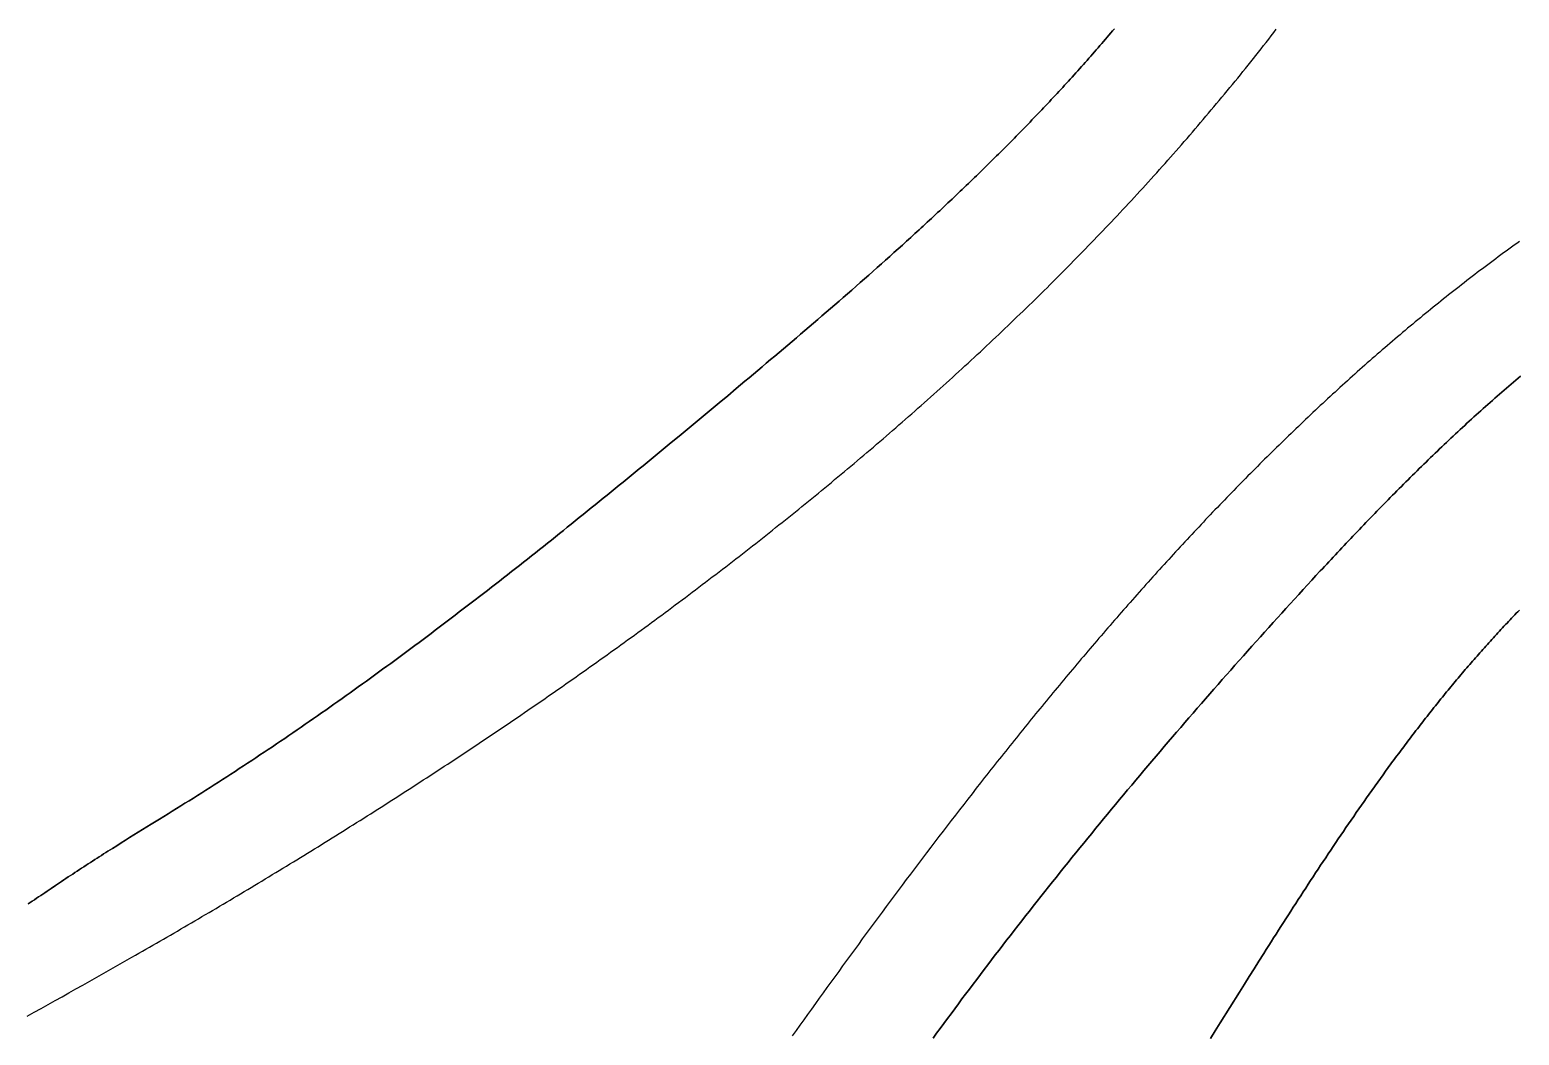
# Model space of a CAD drawing. Header units: millimetres. Extents: x -97041 to 275168, y -12500 to 263793.
# Drawn here: x 139593 to 187615, y 97312 to 129724 of the extents above; entities that cross this region are included whole.
import ezdxf

# ---------------------------------------------------------------- set-up
doc = ezdxf.new("R2010")
doc.units = ezdxf.units.MM
doc.layers.add('CLOSED_AREAS', color=7, linetype='Continuous')
doc.layers.add('REGION_HOLES', color=7, linetype='Continuous')

msp = doc.modelspace()

# ---------------------------------------------------------------- linework, layer by layer
at = {"layer": 'CLOSED_AREAS'}
for points in [[(139512.631, 97931.549), (139736.197, 98054.849), (139959.944, 98178.546), (140183.868, 98302.642), (140407.963, 98427.136), (140632.224, 98552.03), (140856.645, 98677.325), (141081.222, 98803.02), (141305.949, 98929.117), (141530.82, 99055.616), (141755.832, 99182.518), (141980.978, 99309.824), (142206.253, 99437.533), (142431.652, 99565.647), (142657.17, 99694.167), (142882.801, 99823.092), (142995.658, 99887.707), (143108.541, 99952.424), (143221.45, 100017.242), (143334.384, 100082.163), (143447.343, 100147.185), (143560.325, 100212.31), (143673.331, 100277.537), (143786.359, 100342.866), (143899.409, 100408.297), (144012.48, 100473.83), (144125.572, 100539.466), (144238.684, 100605.205), (144351.815, 100671.046), (144464.964, 100736.99), (144578.132, 100803.036), (144691.316, 100869.185), (144804.518, 100935.438), (144917.735, 101001.793), (145030.968, 101068.251), (145144.216, 101134.813), (145257.477, 101201.477), (145370.752, 101268.246), (145484.04, 101335.117), (145597.34, 101402.092), (145710.651, 101469.17), (145823.973, 101536.352), (145937.305, 101603.638), (146050.646, 101671.028), (146163.997, 101738.521), (146277.355, 101806.119), (146390.721, 101873.82), (146504.094, 101941.626), (146617.473, 102009.535), (146730.858, 102077.549), (146844.248, 102145.668), (146957.641, 102213.89), (147071.039, 102282.218), (147184.439, 102350.649), (147297.842, 102419.186), (147411.246, 102487.827), (147524.652, 102556.573), (147638.057, 102625.424), (147751.462, 102694.38), (147864.867, 102763.441), (147978.27, 102832.607), (148091.67, 102901.879), (148205.068, 102971.255), (148318.461, 103040.737), (148431.851, 103110.325), (148545.236, 103180.018), (148658.615, 103249.816), (148771.988, 103319.72), (148885.355, 103389.731), (148998.713, 103459.846), (149112.064, 103530.068), (149225.406, 103600.396), (149338.738, 103670.83), (149452.06, 103741.37), (149565.372, 103812.016), (149678.672, 103882.769), (149791.96, 103953.628), (149905.235, 104024.594), (150018.497, 104095.666), (150131.745, 104166.845), (150244.979, 104238.13), (150358.196, 104309.522), (150471.398, 104381.022), (150584.584, 104452.628), (150697.752, 104524.341), (150810.902, 104596.161), (150924.033, 104668.089), (151037.146, 104740.123), (151150.238, 104812.265), (151263.31, 104884.515), (151376.36, 104956.872), (151489.389, 105029.337), (151602.395, 105101.909), (151715.378, 105174.589), (151828.338, 105247.377), (151941.273, 105320.273), (152054.182, 105393.276), (152167.066, 105466.388), (152279.924, 105539.608), (152392.754, 105612.937), (152505.557, 105686.373), (152618.331, 105759.918), (152731.077, 105833.571), (152843.792, 105907.333), (152956.477, 105981.204), (153069.132, 106055.183), (153181.754, 106129.271), (153294.345, 106203.468), (153406.902, 106277.774), (153519.426, 106352.189), (153631.916, 106426.713), (153744.37, 106501.346), (153856.789, 106576.088), (153969.172, 106650.94), (154081.518, 106725.901), (154193.827, 106800.972), (154306.097, 106876.152), (154418.329, 106951.442), (154530.521, 107026.841), (154642.673, 107102.351), (154754.784, 107177.97), (154866.854, 107253.699), (154978.881, 107329.539), (155090.866, 107405.488), (155202.808, 107481.548), (155314.705, 107557.718), (155426.558, 107633.998), (155538.365, 107710.389), (155650.127, 107786.89), (155761.842, 107863.502), (155873.509, 107940.224), (155985.129, 108017.058), (156096.7, 108094.002), (156208.221, 108171.057), (156319.693, 108248.223), (156431.114, 108325.5), (156542.484, 108402.889), (156653.802, 108480.388), (156765.068, 108557.999), (156876.28, 108635.721), (156987.439, 108713.555), (157098.543, 108791.5), (157209.592, 108869.557), (157320.585, 108947.726), (157431.522, 109026.006), (157542.401, 109104.399), (157653.223, 109182.903), (157763.987, 109261.519), (157874.691, 109340.248), (157985.336, 109419.088), (158095.92, 109498.041), (158206.444, 109577.106), (158316.905, 109656.284), (158427.305, 109735.574), (158537.641, 109814.977), (158647.914, 109894.492), (158758.122, 109974.121), (158868.266, 110053.862), (158978.344, 110133.715), (159088.356, 110213.682), (159198.301, 110293.762), (159308.178, 110373.955), (159417.987, 110454.262), (159527.728, 110534.681), (159637.399, 110615.214), (159746.999, 110695.86), (159856.529, 110776.62), (159965.988, 110857.494), (160075.374, 110938.481), (160184.688, 111019.582), (160293.928, 111100.797), (160403.094, 111182.126), (160512.186, 111263.569), (160621.202, 111345.126), (160730.142, 111426.797), (160839.005, 111508.582), (160947.791, 111590.482), (161056.499, 111672.496), (161165.129, 111754.624), (161273.679, 111836.868), (161382.149, 111919.225), (161490.539, 112001.698), (161598.847, 112084.285), (161707.074, 112166.987), (161815.218, 112249.805), (161923.278, 112332.737), (162031.255, 112415.784), (162139.148, 112498.947), (162246.955, 112582.224), (162354.677, 112665.618), (162462.312, 112749.126), (162569.859, 112832.75), (162677.32, 112916.49), (162784.691, 113000.345), (162891.974, 113084.317), (162999.167, 113168.403), (163106.269, 113252.606), (163213.281, 113336.925), (163320.201, 113421.36), (163427.028, 113505.911), (163533.763, 113590.579), (163640.404, 113675.362), (163746.95, 113760.262), (163853.402, 113845.279), (163959.758, 113930.412), (164066.018, 114015.662), (164172.181, 114101.028), (164278.246, 114186.511), (164384.213, 114272.111), (164490.082, 114357.828), (164595.85, 114443.662), (164701.519, 114529.613), (164807.087, 114615.682), (164912.553, 114701.867), (165017.917, 114788.17), (165123.179, 114874.59), (165228.337, 114961.128), (165333.391, 115047.784), (165438.34, 115134.557), (165543.184, 115221.447), (165647.921, 115308.456), (165752.553, 115395.583), (165857.076, 115482.827), (165961.492, 115570.19), (166065.799, 115657.67), (166169.997, 115745.269), (166274.085, 115832.986), (166378.062, 115920.822), (166481.928, 116008.776), (166585.682, 116096.848), (166689.324, 116185.039), (166792.852, 116273.349), (166896.266, 116361.778), (166999.566, 116450.325), (167102.751, 116538.992), (167205.82, 116627.777), (167308.772, 116716.681), (167411.607, 116805.705), (167514.325, 116894.848), (167616.924, 116984.11), (167719.404, 117073.492), (167821.764, 117162.993), (167924.004, 117252.613), (168026.123, 117342.353), (168128.12, 117432.213), (168229.995, 117522.193), (168331.746, 117612.293), (168433.374, 117702.512), (168534.878, 117792.852), (168636.257, 117883.312), (168737.51, 117973.892), (168838.637, 118064.592), (168939.637, 118155.412), (169040.51, 118246.353), (169141.254, 118337.415), (169241.869, 118428.597), (169342.355, 118519.9), (169442.711, 118611.323), (169542.935, 118702.868), (169643.029, 118794.533), (169742.99, 118886.319), (169842.818, 118978.226), (169942.513, 119070.255), (170042.074, 119162.404), (170141.5, 119254.675), (170240.79, 119347.068), (170339.945, 119439.582), (170438.963, 119532.217), (170537.843, 119624.974), (170636.586, 119717.853), (170735.19, 119810.853), (170833.654, 119903.975), (170931.979, 119997.22), (171030.163, 120090.586), (171128.205, 120184.074), (171226.106, 120277.685), (171323.864, 120371.418), (171421.479, 120465.273), (171518.95, 120559.25), (171616.277, 120653.35), (171713.458, 120747.573), (171810.493, 120841.918), (171907.382, 120936.386), (172004.124, 121030.977), (172100.718, 121125.69), (172197.164, 121220.527), (172293.46, 121315.487), (172389.607, 121410.57), (172485.603, 121505.776), (172581.448, 121601.105), (172677.141, 121696.558), (172772.682, 121792.134), (172868.071, 121887.833), (172963.305, 121983.656), (173058.385, 122079.603), (173153.31, 122175.674), (173248.079, 122271.869), (173342.693, 122368.187), (173437.149, 122464.629), (173531.447, 122561.196), (173625.588, 122657.887), (173719.569, 122754.701), (173813.391, 122851.641), (173907.053, 122948.704), (174000.554, 123045.892), (174093.893, 123143.205), (174187.07, 123240.642), (174280.085, 123338.204), (174372.935, 123435.891), (174465.622, 123533.703), (174558.144, 123631.639), (174650.501, 123729.701), (174742.691, 123827.887), (174834.715, 123926.199), (174926.572, 124024.637), (175018.26, 124123.199), (175109.78, 124221.887), (175201.13, 124320.7), (175292.31, 124419.639), (175383.32, 124518.704), (175474.158, 124617.895), (175564.825, 124717.211), (175655.319, 124816.653), (175745.639, 124916.221), (175835.786, 125015.915), (175925.758, 125115.735), (176015.555, 125215.682), (176105.176, 125315.755), (176194.621, 125415.954), (176283.888, 125516.28), (176372.978, 125616.732), (176461.889, 125717.311), (176550.621, 125818.016), (176639.173, 125918.848), (176727.545, 126019.808), (176815.735, 126120.894), (176903.744, 126222.107), (176991.571, 126323.447), (177079.214, 126424.914), (177166.674, 126526.509), (177253.949, 126628.231), (177341.04, 126730.08), (177427.944, 126832.057), (177514.663, 126934.161), (177601.194, 127036.393), (177687.538, 127138.753), (177773.694, 127241.24), (177859.661, 127343.856), (177945.438, 127446.599), (178031.025, 127549.47), (178116.421, 127652.47), (178201.625, 127755.597), (178286.638, 127858.853), (178371.457, 127962.238), (178456.083, 128065.751), (178540.515, 128169.392), (178624.752, 128273.162), (178708.794, 128377.06), (178792.639, 128481.088), (178876.288, 128585.244), (178959.739, 128689.529), (179042.993, 128793.943), (179126.047, 128898.486), (179208.903, 129003.158), (179291.558, 129107.96), (179374.012, 129212.89), (179456.266, 129317.951), (179538.317, 129423.14), (179620.166, 129528.459), (179701.811, 129633.908), (179783.253, 129739.487)], [(174562.253, 129759.344), (174504.36, 129690.66), (174446.342, 129622.065), (174388.198, 129553.558), (174329.93, 129485.138), (174271.538, 129416.805), (174213.024, 129348.559), (174154.387, 129280.4), (174095.628, 129212.327), (174036.748, 129144.34), (173977.749, 129076.438), (173918.63, 129008.621), (173859.392, 128940.89), (173800.035, 128873.243), (173740.562, 128805.68), (173680.972, 128738.201), (173621.266, 128670.806), (173561.444, 128603.494), (173501.508, 128536.265), (173441.458, 128469.119), (173381.295, 128402.055), (173321.02, 128335.073), (173260.632, 128268.173), (173200.134, 128201.354), (173139.525, 128134.617), (173078.807, 128067.959), (173017.98, 128001.383), (172957.044, 127934.886), (172896.001, 127868.469), (172834.851, 127802.132), (172773.595, 127735.874), (172712.233, 127669.694), (172650.767, 127603.593), (172589.196, 127537.57), (172527.523, 127471.625), (172465.746, 127405.757), (172403.868, 127339.967), (172341.888, 127274.253), (172279.808, 127208.616), (172217.629, 127143.055), (172155.35, 127077.57), (172092.972, 127012.161), (172030.497, 126946.827), (171967.925, 126881.567), (171905.256, 126816.383), (171842.492, 126751.272), (171779.633, 126686.236), (171716.68, 126621.273), (171653.633, 126556.383), (171590.494, 126491.567), (171527.262, 126426.823), (171463.939, 126362.151), (171400.525, 126297.552), (171337.022, 126233.024), (171273.429, 126168.567), (171209.747, 126104.182), (171145.977, 126039.867), (171082.121, 125975.623), (171018.178, 125911.449), (170954.149, 125847.344), (170890.035, 125783.309), (170825.836, 125719.343), (170761.554, 125655.446), (170697.189, 125591.617), (170632.742, 125527.857), (170568.213, 125464.164), (170503.603, 125400.539), (170438.913, 125336.981), (170374.144, 125273.49), (170309.296, 125210.065), (170244.37, 125146.706), (170179.366, 125083.414), (170114.286, 125020.187), (170049.13, 124957.025), (169983.898, 124893.928), (169918.592, 124830.896), (169853.213, 124767.928), (169787.76, 124705.024), (169722.234, 124642.183), (169656.637, 124579.406), (169590.969, 124516.692), (169525.231, 124454.041), (169459.423, 124391.452), (169393.546, 124328.925), (169327.6, 124266.459), (169261.588, 124204.055), (169195.508, 124141.712), (169129.362, 124079.43), (169063.151, 124017.208), (168996.876, 123955.046), (168930.536, 123892.944), (168864.133, 123830.902), (168797.667, 123768.918), (168731.139, 123706.993), (168664.55, 123645.127), (168597.901, 123583.319), (168531.192, 123521.569), (168464.424, 123459.876), (168397.597, 123398.241), (168330.713, 123336.662), (168263.772, 123275.14), (168196.774, 123213.674), (168129.721, 123152.264), (168062.613, 123090.909), (167995.451, 123029.61), (167928.235, 122968.366), (167860.967, 122907.176), (167726.274, 122784.959), (167591.379, 122662.957), (167456.287, 122541.166), (167321.004, 122419.585), (167185.534, 122298.211), (167049.885, 122177.041), (166914.061, 122056.072), (166778.068, 121935.303), (166641.911, 121814.73), (166505.597, 121694.351), (166369.131, 121574.163), (166232.518, 121454.164), (166095.765, 121334.352), (165958.876, 121214.722), (165821.858, 121095.274), (165684.715, 120976.004), (165547.455, 120856.91), (165410.081, 120737.989), (165272.601, 120619.239), (165135.018, 120500.657), (164997.34, 120382.241), (164859.572, 120263.987), (164721.719, 120145.894), (164583.787, 120027.959), (164445.781, 119910.179), (164307.708, 119792.551), (164169.573, 119675.074), (164031.38, 119557.744), (163893.137, 119440.558), (163754.849, 119323.516), (163616.521, 119206.612), (163478.159, 119089.846), (163339.768, 118973.215), (163201.354, 118856.715), (163062.924, 118740.345), (162924.481, 118624.102), (162786.033, 118507.983), (162647.584, 118391.986), (162509.14, 118276.108), (162370.708, 118160.346), (162093.897, 117929.162), (161817.197, 117698.412), (161559.037, 117483.392), (161301.002, 117268.744), (161043.083, 117054.478), (160785.27, 116840.605), (160527.553, 116627.135), (160269.922, 116414.08), (160012.368, 116201.449), (159883.617, 116095.296), (159754.881, 115989.253), (159626.159, 115883.322), (159497.45, 115777.503), (159368.752, 115671.799), (159240.065, 115566.21), (159111.387, 115460.738), (158982.718, 115355.384), (158854.054, 115250.149), (158725.397, 115145.035), (158596.743, 115040.043), (158468.093, 114935.175), (158339.445, 114830.431), (158210.797, 114725.813), (158082.148, 114621.322), (157953.497, 114516.961), (157824.843, 114412.729), (157696.185, 114308.628), (157567.521, 114204.661), (157438.851, 114100.827), (157310.172, 113997.128), (157181.484, 113893.566), (157052.785, 113790.142), (156924.074, 113686.857), (156795.35, 113583.713), (156666.612, 113480.711), (156537.859, 113377.852), (156409.089, 113275.137), (156280.3, 113172.569), (156151.493, 113070.147), (156022.665, 112967.875), (155893.815, 112865.752), (155764.943, 112763.78), (155636.046, 112661.96), (155507.123, 112560.295), (155378.174, 112458.785), (155249.198, 112357.431), (155120.192, 112256.235), (154991.155, 112155.198), (154862.087, 112054.321), (154732.986, 111953.606), (154603.852, 111853.055), (154474.681, 111752.667), (154345.475, 111652.446), (154216.23, 111552.392), (154086.946, 111452.506), (153957.623, 111352.789), (153828.257, 111253.244), (153698.849, 111153.871), (153569.397, 111054.672), (153439.9, 110955.647), (153310.356, 110856.8), (153180.765, 110758.129), (153051.124, 110659.638), (152921.434, 110561.327), (152791.692, 110463.198), (152661.897, 110365.251), (152532.049, 110267.489), (152402.145, 110169.913), (152272.185, 110072.523), (152142.168, 109975.322), (152012.092, 109878.31), (151881.956, 109781.489), (151751.758, 109684.86), (151621.498, 109588.425), (151491.174, 109492.185), (151360.785, 109396.141), (151230.33, 109300.294), (151099.807, 109204.647), (150969.216, 109109.199), (150838.555, 109013.953), (150707.823, 108918.91), (150577.018, 108824.071), (150446.139, 108729.437), (150315.186, 108635.01), (150184.156, 108540.791), (150053.05, 108446.782), (149921.864, 108352.983), (149790.599, 108259.397), (149659.252, 108166.024), (149527.824, 108072.865), (149396.312, 107979.923), (149264.715, 107887.198), (149133.031, 107794.692), (149001.261, 107702.405), (148869.402, 107610.34), (148737.454, 107518.498), (148605.414, 107426.88), (148473.283, 107335.487), (148341.058, 107244.32), (148208.738, 107153.382), (148076.322, 107062.673), (147943.809, 106972.194), (147811.198, 106881.948), (147678.487, 106791.935), (147545.675, 106702.156), (147412.762, 106612.613), (147279.745, 106523.308), (147146.623, 106434.241), (147013.395, 106345.413), (146880.061, 106256.828), (146746.618, 106168.484), (146613.065, 106080.385), (146479.402, 105992.53), (146345.627, 105904.922), (146211.739, 105817.562), (146077.736, 105730.451), (145943.618, 105643.591), (145809.382, 105556.982), (145675.029, 105470.627), (145540.556, 105384.525), (145405.962, 105298.68), (145271.246, 105213.092), (145136.408, 105127.762), (145001.262, 105042.571), (144865.979, 104957.601), (144730.549, 104872.813), (144594.96, 104788.167), (144459.199, 104703.624), (144323.257, 104619.144), (144187.12, 104534.689), (144050.778, 104450.218), (143777.43, 104281.074), (143503.123, 104111.397), (143365.58, 104026.26), (143227.762, 103940.872), (143089.658, 103855.192), (142951.256, 103769.183), (142812.544, 103682.804), (142673.512, 103596.016), (142534.147, 103508.779), (142394.438, 103421.055), (142254.373, 103332.804), (142184.204, 103288.468), (142113.942, 103243.986), (142043.585, 103199.353), (141973.131, 103154.563), (141902.58, 103109.612), (141831.931, 103064.494), (141761.18, 103019.206), (141690.328, 102973.741), (141619.373, 102928.096), (141548.312, 102882.264), (141477.146, 102836.242), (141405.872, 102790.024), (141334.488, 102743.605), (141262.995, 102696.981), (141191.389, 102650.146), (141119.669, 102603.095), (141047.835, 102555.825), (140975.885, 102508.329), (140903.817, 102460.603), (140831.629, 102412.641), (140759.321, 102364.44), (140686.891, 102315.994), (140619.822, 102270.99), (140552.655, 102225.805), (140418.057, 102135.024), (140283.159, 102043.915), (140148.022, 101952.739), (140080.383, 101907.208), (140012.706, 101861.76), (139945.001, 101816.426), (139877.274, 101771.239), (139809.532, 101726.233), (139741.785, 101681.44), (139674.038, 101636.893), (139606.3, 101592.626), (139538.579, 101548.669)], [(139538.579, 101548.669), (139606.3, 101592.626), (139674.038, 101636.893), (139741.785, 101681.44), (139809.532, 101726.233), (139877.274, 101771.239), (139945.001, 101816.426), (140012.706, 101861.76), (140080.383, 101907.208), (140148.022, 101952.739), (140283.159, 102043.915), (140418.057, 102135.024), (140552.655, 102225.805), (140619.822, 102270.99), (140686.891, 102315.994), (140759.321, 102364.44), (140831.629, 102412.641), (140903.817, 102460.603), (140975.885, 102508.329), (141047.835, 102555.825), (141119.669, 102603.095), (141191.389, 102650.146), (141262.995, 102696.981), (141334.488, 102743.605), (141405.872, 102790.024), (141477.146, 102836.242), (141548.312, 102882.264), (141619.373, 102928.096), (141690.328, 102973.741), (141761.18, 103019.206), (141831.931, 103064.494), (141902.58, 103109.612), (141973.131, 103154.563), (142043.585, 103199.353), (142113.942, 103243.986), (142184.204, 103288.468), (142254.373, 103332.804), (142394.438, 103421.055), (142534.147, 103508.779), (142673.512, 103596.016), (142812.544, 103682.804), (142951.256, 103769.183), (143089.658, 103855.192), (143227.762, 103940.872), (143365.58, 104026.26), (143503.123, 104111.397), (143777.43, 104281.074), (144050.778, 104450.218), (144187.12, 104534.689), (144323.257, 104619.144), (144459.199, 104703.624), (144594.96, 104788.167), (144730.549, 104872.813), (144865.979, 104957.601), (145001.262, 105042.571), (145136.408, 105127.762), (145271.246, 105213.092), (145405.962, 105298.68), (145540.556, 105384.525), (145675.029, 105470.627), (145809.382, 105556.982), (145943.618, 105643.591), (146077.736, 105730.451), (146211.739, 105817.562), (146345.627, 105904.922), (146479.402, 105992.53), (146613.065, 106080.385), (146746.618, 106168.484), (146880.061, 106256.828), (147013.395, 106345.413), (147146.623, 106434.241), (147279.745, 106523.308), (147412.762, 106612.613), (147545.675, 106702.156), (147678.487, 106791.935), (147811.198, 106881.948), (147943.809, 106972.194), (148076.322, 107062.673), (148208.738, 107153.382), (148341.058, 107244.32), (148473.283, 107335.487), (148605.414, 107426.88), (148737.454, 107518.498), (148869.402, 107610.34), (149001.261, 107702.405), (149133.031, 107794.692), (149264.715, 107887.198), (149396.312, 107979.923), (149527.824, 108072.865), (149659.252, 108166.024), (149790.599, 108259.397), (149921.864, 108352.983), (150053.05, 108446.782), (150184.156, 108540.791), (150315.186, 108635.01), (150446.139, 108729.437), (150577.018, 108824.071), (150707.823, 108918.91), (150838.555, 109013.953), (150969.216, 109109.199), (151099.807, 109204.647), (151230.33, 109300.294), (151360.785, 109396.141), (151491.174, 109492.185), (151621.498, 109588.425), (151751.758, 109684.86), (151881.956, 109781.489), (152012.092, 109878.31), (152142.168, 109975.322), (152272.185, 110072.523), (152402.145, 110169.913), (152532.049, 110267.489), (152661.897, 110365.251), (152791.692, 110463.198), (152921.434, 110561.327), (153051.124, 110659.638), (153180.765, 110758.129), (153310.356, 110856.8), (153439.9, 110955.647), (153569.397, 111054.672), (153698.849, 111153.871), (153828.257, 111253.244), (153957.623, 111352.789), (154086.946, 111452.506), (154216.23, 111552.392), (154345.475, 111652.446), (154474.681, 111752.667), (154603.852, 111853.055), (154732.986, 111953.606), (154862.087, 112054.321), (154991.155, 112155.198), (155120.192, 112256.235), (155249.198, 112357.431), (155378.174, 112458.785), (155507.123, 112560.295), (155636.046, 112661.96), (155764.943, 112763.78), (155893.815, 112865.752), (156022.665, 112967.875), (156151.493, 113070.147), (156280.3, 113172.569), (156409.089, 113275.137), (156537.859, 113377.852), (156666.612, 113480.711), (156795.35, 113583.713), (156924.074, 113686.857), (157052.785, 113790.142), (157181.484, 113893.566), (157310.172, 113997.128), (157438.851, 114100.827), (157567.521, 114204.661), (157696.185, 114308.628), (157824.843, 114412.729), (157953.497, 114516.961), (158082.148, 114621.322), (158210.797, 114725.813), (158339.445, 114830.431), (158468.093, 114935.175), (158596.743, 115040.043), (158725.397, 115145.035), (158854.054, 115250.149), (158982.718, 115355.384), (159111.387, 115460.738), (159240.065, 115566.21), (159368.752, 115671.799), (159497.45, 115777.503), (159626.159, 115883.322), (159754.881, 115989.253), (159883.617, 116095.296), (160012.368, 116201.449), (160269.922, 116414.08), (160527.553, 116627.135), (160785.27, 116840.605), (161043.083, 117054.478), (161301.002, 117268.744), (161559.037, 117483.392), (161817.197, 117698.412), (162093.897, 117929.162), (162370.708, 118160.346), (162509.14, 118276.108), (162647.584, 118391.986), (162786.033, 118507.983), (162924.481, 118624.102), (163062.924, 118740.345), (163201.354, 118856.715), (163339.768, 118973.215), (163478.159, 119089.846), (163616.521, 119206.612), (163754.849, 119323.516), (163893.137, 119440.558), (164031.38, 119557.744), (164169.573, 119675.074), (164307.708, 119792.551), (164445.781, 119910.179), (164583.787, 120027.959), (164721.719, 120145.894), (164859.572, 120263.987), (164997.34, 120382.241), (165135.018, 120500.657), (165272.601, 120619.239), (165410.081, 120737.989), (165547.455, 120856.91), (165684.715, 120976.004), (165821.858, 121095.274), (165958.876, 121214.722), (166095.765, 121334.352), (166232.518, 121454.164), (166369.131, 121574.163), (166505.597, 121694.351), (166641.911, 121814.73), (166778.068, 121935.303), (166914.061, 122056.072), (167049.885, 122177.041), (167185.534, 122298.211), (167321.004, 122419.585), (167456.287, 122541.166), (167591.379, 122662.957), (167726.274, 122784.959), (167860.967, 122907.176), (167928.235, 122968.366), (167995.451, 123029.61), (168062.613, 123090.909), (168129.721, 123152.264), (168196.774, 123213.674), (168263.772, 123275.14), (168330.713, 123336.662), (168397.597, 123398.241), (168464.424, 123459.876), (168531.192, 123521.569), (168597.901, 123583.319), (168664.55, 123645.127), (168731.139, 123706.993), (168797.667, 123768.918), (168864.133, 123830.902), (168930.536, 123892.944), (168996.876, 123955.046), (169063.151, 124017.208), (169129.362, 124079.43), (169195.508, 124141.712), (169261.588, 124204.055), (169327.6, 124266.459), (169393.546, 124328.925), (169459.423, 124391.452), (169525.231, 124454.041), (169590.969, 124516.692), (169656.637, 124579.406), (169722.234, 124642.183), (169787.76, 124705.024), (169853.213, 124767.928), (169918.592, 124830.896), (169983.898, 124893.928), (170049.13, 124957.025), (170114.286, 125020.187), (170179.366, 125083.414), (170244.37, 125146.706), (170309.296, 125210.065), (170374.144, 125273.49), (170438.913, 125336.981), (170503.603, 125400.539), (170568.213, 125464.164), (170632.742, 125527.857), (170697.189, 125591.617), (170761.554, 125655.446), (170825.836, 125719.343), (170890.035, 125783.309), (170954.149, 125847.344), (171018.178, 125911.449), (171082.121, 125975.623), (171145.977, 126039.867), (171209.747, 126104.182), (171273.429, 126168.567), (171337.022, 126233.024), (171400.525, 126297.552), (171463.939, 126362.151), (171527.262, 126426.823), (171590.494, 126491.567), (171653.633, 126556.383), (171716.68, 126621.273), (171779.633, 126686.236), (171842.492, 126751.272), (171905.256, 126816.383), (171967.925, 126881.567), (172030.497, 126946.827), (172092.972, 127012.161), (172155.35, 127077.57), (172217.629, 127143.055), (172279.808, 127208.616), (172341.888, 127274.253), (172403.868, 127339.967), (172465.746, 127405.757), (172527.523, 127471.625), (172589.196, 127537.57), (172650.767, 127603.593), (172712.233, 127669.694), (172773.595, 127735.874), (172834.851, 127802.132), (172896.001, 127868.469), (172957.044, 127934.886), (173017.98, 128001.383), (173078.807, 128067.959), (173139.525, 128134.617), (173200.134, 128201.354), (173260.632, 128268.173), (173321.02, 128335.073), (173381.295, 128402.055), (173441.458, 128469.119), (173501.508, 128536.265), (173561.444, 128603.494), (173621.266, 128670.806), (173680.972, 128738.201), (173740.562, 128805.68), (173800.035, 128873.243), (173859.392, 128940.89), (173918.63, 129008.621), (173977.749, 129076.438), (174036.748, 129144.34), (174095.628, 129212.327), (174154.387, 129280.4), (174213.024, 129348.559), (174271.538, 129416.805), (174329.93, 129485.138), (174388.198, 129553.558), (174446.342, 129622.065), (174504.36, 129690.66), (174562.253, 129759.344)], [(187625.615, 122899.985), (187539.768, 122838.507), (187454.014, 122776.846), (187368.353, 122715.004), (187282.784, 122652.982), (187197.309, 122590.779), (187111.925, 122528.397), (187026.635, 122465.836), (186941.436, 122403.096), (186856.331, 122340.18), (186771.317, 122277.086), (186686.395, 122213.816), (186601.565, 122150.371), (186516.827, 122086.75), (186432.181, 122022.956), (186347.626, 121958.988), (186263.163, 121894.846), (186178.791, 121830.533), (186094.51, 121766.048), (186010.321, 121701.392), (185926.222, 121636.565), (185842.215, 121571.569), (185758.298, 121506.404), (185674.472, 121441.07), (185590.737, 121375.569), (185507.092, 121309.901), (185423.537, 121244.066), (185340.073, 121178.065), (185256.699, 121111.899), (185173.415, 121045.569), (185090.221, 120979.075), (185007.116, 120912.418), (184924.102, 120845.598), (184841.176, 120778.617), (184758.341, 120711.474), (184675.595, 120644.171), (184592.938, 120576.707), (184510.37, 120509.085), (184427.891, 120441.304), (184345.501, 120373.365), (184263.2, 120305.269), (184180.987, 120237.016), (184098.864, 120168.607), (184016.828, 120100.042), (183934.881, 120031.323), (183853.022, 119962.451), (183771.252, 119893.424), (183689.569, 119824.245), (183607.975, 119754.914), (183526.468, 119685.432), (183445.048, 119615.798), (183363.717, 119546.015), (183282.473, 119476.082), (183201.316, 119406), (183120.246, 119335.77), (183039.264, 119265.393), (182958.368, 119194.869), (182877.56, 119124.199), (182796.838, 119053.383), (182716.203, 118982.422), (182635.655, 118911.317), (182555.193, 118840.068), (182474.817, 118768.677), (182394.528, 118697.143), (182314.324, 118625.468), (182234.207, 118553.651), (182154.176, 118481.695), (182074.23, 118409.598), (181994.37, 118337.363), (181914.596, 118264.989), (181834.907, 118192.478), (181755.303, 118119.829), (181675.785, 118047.044), (181596.352, 117974.124), (181517.004, 117901.068), (181437.74, 117827.878), (181358.562, 117754.554), (181279.468, 117681.097), (181200.459, 117607.507), (181121.534, 117533.786), (181042.693, 117459.933), (180963.937, 117385.95), (180885.265, 117311.837), (180806.677, 117237.595), (180728.173, 117163.224), (180649.752, 117088.725), (180571.415, 117014.1), (180493.162, 116939.347), (180414.992, 116864.468), (180336.906, 116789.465), (180258.903, 116714.336), (180180.983, 116639.084), (180103.145, 116563.708), (180025.391, 116488.209), (179947.72, 116412.589), (179870.131, 116336.847), (179792.625, 116260.984), (179715.201, 116185.002), (179637.859, 116108.899), (179560.6, 116032.678), (179483.423, 115956.339), (179406.328, 115879.883), (179329.314, 115803.31), (179252.383, 115726.62), (179175.533, 115649.815), (179098.765, 115572.895), (179022.078, 115495.861), (178945.472, 115418.713), (178868.948, 115341.453), (178792.505, 115264.08), (178716.142, 115186.596), (178639.861, 115109), (178563.66, 115031.295), (178487.54, 114953.48), (178411.501, 114875.555), (178335.542, 114797.523), (178259.663, 114719.383), (178183.865, 114641.135), (178108.147, 114562.782), (178032.508, 114484.322), (177956.95, 114405.758), (177881.471, 114327.089), (177806.072, 114248.317), (177730.752, 114169.441), (177655.512, 114090.463), (177580.351, 114011.383), (177505.27, 113932.202), (177430.267, 113852.92), (177355.343, 113773.539), (177280.499, 113694.058), (177205.733, 113614.479), (177131.046, 113534.802), (177056.437, 113455.028), (176981.906, 113375.157), (176907.454, 113295.19), (176833.08, 113215.128), (176758.785, 113134.971), (176684.567, 113054.721), (176610.427, 112974.377), (176536.365, 112893.94), (176462.38, 112813.411), (176388.473, 112732.791), (176314.644, 112652.081), (176240.891, 112571.28), (176167.216, 112490.39), (176093.618, 112409.411), (176020.097, 112328.344), (175946.653, 112247.19), (175873.286, 112165.948), (175799.995, 112084.621), (175726.78, 112003.208), (175653.643, 111921.711), (175580.581, 111840.129), (175507.596, 111758.463), (175434.686, 111676.715), (175361.853, 111594.885), (175289.095, 111512.973), (175216.414, 111430.98), (175143.807, 111348.907), (175071.277, 111266.754), (174998.822, 111184.522), (174926.442, 111102.212), (174854.137, 111019.824), (174781.907, 110937.36), (174709.752, 110854.819), (174637.673, 110772.202), (174565.667, 110689.51), (174493.737, 110606.744), (174421.881, 110523.904), (174350.099, 110440.991), (174278.392, 110358.006), (174206.759, 110274.949), (174135.2, 110191.82), (174063.715, 110108.622), (173992.303, 110025.353), (173920.966, 109942.015), (173849.702, 109858.609), (173778.511, 109775.135), (173707.394, 109691.594), (173636.351, 109607.986), (173565.38, 109524.312), (173494.482, 109440.573), (173423.658, 109356.77), (173352.906, 109272.902), (173282.227, 109188.971), (173211.621, 109104.978), (173141.087, 109020.922), (173070.625, 108936.806), (173000.236, 108852.628), (172929.919, 108768.391), (172859.674, 108684.094), (172789.501, 108599.739), (172719.4, 108515.325), (172649.37, 108430.854), (172579.412, 108346.326), (172509.526, 108261.742), (172439.711, 108177.103), (172369.967, 108092.409), (172300.295, 108007.661), (172230.693, 107922.859), (172161.162, 107838.004), (172091.703, 107753.097), (172022.314, 107668.139), (171952.995, 107583.13), (171883.747, 107498.07), (171814.57, 107412.961), (171745.462, 107327.804), (171676.425, 107242.597), (171607.458, 107157.343), (171538.561, 107072.043), (171469.733, 106986.696), (171400.976, 106901.303), (171332.288, 106815.865), (171263.669, 106730.383), (171195.12, 106644.857), (171126.64, 106559.288), (171058.229, 106473.677), (170989.887, 106388.024), (170921.615, 106302.33), (170853.411, 106216.595), (170785.275, 106130.821), (170717.209, 106045.007), (170649.21, 105959.155), (170581.281, 105873.265), (170513.419, 105787.338), (170445.626, 105701.375), (170377.9, 105615.376), (170242.653, 105443.272), (170107.677, 105271.033), (169972.97, 105098.663), (169838.533, 104926.168), (169704.363, 104753.553), (169570.461, 104580.823), (169436.825, 104407.984), (169303.455, 104235.04), (169170.349, 104061.998), (169037.507, 103888.861), (168904.928, 103715.636), (168772.61, 103542.327), (168640.554, 103368.941), (168508.757, 103195.481), (168377.22, 103021.953), (168245.941, 102848.363), (168114.919, 102674.716), (167984.154, 102501.017), (167853.645, 102327.27), (167723.39, 102153.482), (167593.389, 101979.658), (167463.641, 101805.803), (167334.145, 101631.921), (167204.9, 101458.019), (167075.906, 101284.101), (166947.161, 101110.173), (166818.664, 100936.24), (166690.415, 100762.307), (166562.412, 100588.379), (166434.656, 100414.462), (166307.144, 100240.561), (166179.876, 100066.68), (166052.851, 99892.826), (165926.069, 99719.004), (165799.528, 99545.218), (165673.227, 99371.474), (165547.166, 99197.777), (165421.343, 99024.133), (165295.758, 98850.546), (165170.41, 98677.022), (165045.298, 98503.566), (164920.421, 98330.183), (164795.778, 98156.879), (164671.369, 97983.659), (164547.192, 97810.527), (164423.246, 97637.489), (164299.531, 97464.551), (164176.046, 97291.718)], [(187656.786, 118557.486), (187580.79, 118493.569), (187504.885, 118429.452), (187429.069, 118365.135), (187353.343, 118300.622), (187277.706, 118235.912), (187202.157, 118171.008), (187126.697, 118105.912), (187051.324, 118040.626), (186976.039, 117975.151), (186900.841, 117909.488), (186825.729, 117843.64), (186750.703, 117777.609), (186675.763, 117711.395), (186600.909, 117645.002), (186526.14, 117578.429), (186451.455, 117511.68), (186376.854, 117444.756), (186302.338, 117377.658), (186227.904, 117310.388), (186153.554, 117242.949), (186079.286, 117175.341), (186005.101, 117107.567), (185930.997, 117039.628), (185856.974, 116971.526), (185783.033, 116903.262), (185709.173, 116834.839), (185635.392, 116766.257), (185561.691, 116697.52), (185488.07, 116628.628), (185414.528, 116559.583), (185341.065, 116490.387), (185267.679, 116421.041), (185194.372, 116351.548), (185121.142, 116281.909), (185047.989, 116212.125), (184974.913, 116142.199), (184901.912, 116072.133), (184828.988, 116001.927), (184756.14, 115931.583), (184683.366, 115861.104), (184610.667, 115790.491), (184538.042, 115719.746), (184465.491, 115648.87), (184393.014, 115577.865), (184320.609, 115506.734), (184248.278, 115435.476), (184176.018, 115364.096), (184103.831, 115292.593), (184031.714, 115220.97), (183959.669, 115149.228), (183887.695, 115077.37), (183815.791, 115005.396), (183743.957, 114933.309), (183672.192, 114861.11), (183600.497, 114788.802), (183528.87, 114716.385), (183457.311, 114643.862), (183385.821, 114571.233), (183314.398, 114498.502), (183243.042, 114425.669), (183171.752, 114352.737), (183100.529, 114279.706), (183029.372, 114206.58), (182958.28, 114133.358), (182887.254, 114060.044), (182816.292, 113986.639), (182745.395, 113913.145), (182674.561, 113839.563), (182603.791, 113765.894), (182533.084, 113692.142), (182462.44, 113618.307), (182391.859, 113544.391), (182321.339, 113470.397), (182250.88, 113396.324), (182180.483, 113322.176), (182110.147, 113247.954), (182039.871, 113173.66), (181969.655, 113099.296), (181899.498, 113024.862), (181829.401, 112950.362), (181759.362, 112875.796), (181689.382, 112801.166), (181619.459, 112726.474), (181549.595, 112651.723), (181479.787, 112576.912), (181410.036, 112502.045), (181340.342, 112427.123), (181270.703, 112352.147), (181201.12, 112277.12), (181062.12, 112126.917), (180923.337, 111976.528), (180784.768, 111825.967), (180646.41, 111675.247), (180508.261, 111524.382), (180370.316, 111373.386), (180232.573, 111222.272), (180095.028, 111071.055), (179956.689, 110918.653), (179818.55, 110766.16), (179680.611, 110613.577), (179542.875, 110460.905), (179405.341, 110308.143), (179268.013, 110155.293), (179130.89, 110002.355), (178993.975, 109849.329), (178857.269, 109696.217), (178720.773, 109543.018), (178584.488, 109389.733), (178448.415, 109236.364), (178312.557, 109082.909), (178176.914, 108929.371), (178041.488, 108775.749), (177906.279, 108622.044), (177771.29, 108468.257), (177636.522, 108314.388), (177501.976, 108160.438), (177367.652, 108006.408), (177233.554, 107852.297), (177099.681, 107698.106), (176966.036, 107543.837), (176832.619, 107389.489), (176699.432, 107235.064), (176566.476, 107080.561), (176433.753, 106925.981), (176301.264, 106771.325), (176169.01, 106616.594), (176036.992, 106461.788), (175905.212, 106306.907), (175773.672, 106151.952), (175642.371, 105996.924), (175511.313, 105841.824), (175380.498, 105686.651), (175249.927, 105531.406), (175119.603, 105376.091), (174989.525, 105220.705), (174859.696, 105065.248), (174730.116, 104909.723), (174600.788, 104754.129), (174471.712, 104598.466), (174342.889, 104442.736), (174214.322, 104286.939), (174086.011, 104131.075), (173957.958, 103975.145), (173830.164, 103819.15), (173702.63, 103663.09), (173575.358, 103506.966), (173448.349, 103350.778), (173321.605, 103194.526), (173195.126, 103038.212), (173068.914, 102881.836), (172942.97, 102725.399), (172817.296, 102568.901), (172691.893, 102412.342), (172566.762, 102255.724), (172441.905, 102099.046), (172317.323, 101942.31), (172193.017, 101785.516), (172068.988, 101628.664), (171945.239, 101471.755), (171821.77, 101314.79), (171698.582, 101157.769), (171575.677, 101000.692), (171453.056, 100843.561), (171330.721, 100686.376), (171208.673, 100529.138), (171086.913, 100371.846), (170965.443, 100214.502), (170844.263, 100057.106), (170723.375, 99899.658), (170602.781, 99742.16), (170482.482, 99584.612), (170362.479, 99427.014), (170242.773, 99269.367), (170123.367, 99111.672), (170004.26, 98953.928), (169885.454, 98796.138), (169766.952, 98638.3), (169648.753, 98480.417), (169530.86, 98322.487), (169413.274, 98164.513), (169295.996, 98006.494), (169179.027, 97848.43), (169062.368, 97690.324), (168946.022, 97532.175), (168829.989, 97373.983), (168714.271, 97215.75)], [(177658.376, 97208.295), (177814.992, 97457.594), (177971.536, 97706.979), (178284.523, 98205.888), (178597.569, 98704.789), (178754.187, 98954.165), (178910.907, 99203.451), (179067.759, 99452.619), (179224.77, 99701.641), (179381.972, 99950.486), (179460.652, 100074.834), (179539.391, 100199.126), (179618.192, 100323.361), (179697.058, 100447.533), (179775.993, 100571.639), (179855.002, 100695.676), (179934.086, 100819.64), (180013.251, 100943.527), (180092.499, 101067.334), (180171.835, 101191.057), (180251.261, 101314.692), (180330.783, 101438.236), (180410.402, 101561.686), (180490.123, 101685.037), (180569.95, 101808.286), (180649.886, 101931.429), (180729.934, 102054.463), (180810.099, 102177.384), (180890.384, 102300.189), (180970.793, 102422.873), (181051.329, 102545.434), (181131.996, 102667.867), (181212.797, 102790.169), (181293.737, 102912.336), (181374.818, 103034.365), (181456.045, 103156.252), (181537.421, 103277.993), (181618.95, 103399.585), (181700.635, 103521.025), (181782.48, 103642.307), (181864.489, 103763.43), (181946.665, 103884.389), (182029.012, 104005.181), (182111.533, 104125.802), (182194.233, 104246.248), (182277.114, 104366.515), (182360.181, 104486.601), (182443.437, 104606.502), (182526.886, 104726.213), (182610.531, 104845.732), (182694.376, 104965.054), (182778.424, 105084.176), (182862.68, 105203.095), (182947.147, 105321.806), (182989.46, 105381.083), (183031.828, 105440.306), (183074.25, 105499.476), (183116.727, 105558.592), (183159.26, 105617.653), (183201.848, 105676.66), (183244.493, 105735.611), (183287.195, 105794.506), (183329.954, 105853.344), (183372.771, 105912.126), (183415.646, 105970.851), (183458.579, 106029.518), (183501.572, 106088.126), (183544.624, 106146.677), (183587.736, 106205.168), (183630.908, 106263.599), (183674.142, 106321.971), (183717.436, 106380.282), (183760.793, 106438.532), (183804.212, 106496.721), (183847.693, 106554.848), (183891.238, 106612.913), (183934.846, 106670.915), (183978.519, 106728.854), (184022.256, 106786.729), (184066.058, 106844.541), (184109.925, 106902.287), (184153.858, 106959.969), (184197.858, 107017.586), (184241.924, 107075.136), (184286.058, 107132.62), (184330.259, 107190.038), (184374.529, 107247.388), (184418.867, 107304.67), (184463.274, 107361.885), (184507.751, 107419.031), (184552.298, 107476.107), (184596.915, 107533.115), (184641.603, 107590.052), (184686.362, 107646.919), (184731.194, 107703.715), (184776.097, 107760.439), (184821.073, 107817.092), (184866.123, 107873.673), (184911.246, 107930.181), (184956.443, 107986.616), (185001.714, 108042.977), (185047.061, 108099.264), (185092.483, 108155.477), (185137.981, 108211.615), (185183.555, 108267.677), (185229.206, 108323.664), (185274.934, 108379.574), (185320.74, 108435.408), (185366.624, 108491.164), (185412.587, 108546.842), (185458.629, 108602.443), (185504.75, 108657.965), (185550.951, 108713.408), (185597.233, 108768.771), (185643.596, 108824.055), (185690.04, 108879.258), (185736.566, 108934.38), (185783.174, 108989.421), (185829.864, 109044.38), (185876.638, 109099.257), (185923.496, 109154.052), (185970.437, 109208.763), (186017.463, 109263.391), (186064.574, 109317.934), (186111.771, 109372.394), (186159.053, 109426.768), (186206.422, 109481.057), (186253.877, 109535.26), (186301.42, 109589.377), (186349.05, 109643.407), (186396.769, 109697.35), (186444.576, 109751.205), (186492.472, 109804.972), (186540.458, 109858.651), (186588.534, 109912.24), (186636.7, 109965.74), (186684.957, 110019.151), (186733.306, 110072.47), (186781.746, 110125.699), (186830.278, 110178.837), (186878.903, 110231.883), (186927.622, 110284.837), (186976.433, 110337.698), (187025.339, 110390.467), (187074.34, 110443.141), (187123.435, 110495.722), (187172.626, 110548.208), (187221.913, 110600.599), (187271.296, 110652.895), (187320.776, 110705.095), (187370.353, 110757.199), (187420.027, 110809.206), (187469.8, 110861.116), (187519.672, 110912.929), (187569.642, 110964.643), (187619.713, 111016.259)], [(187619.713, 111016.259), (187569.642, 110964.643), (187519.672, 110912.929), (187469.8, 110861.116), (187420.027, 110809.206), (187370.353, 110757.199), (187320.776, 110705.095), (187271.296, 110652.895), (187221.913, 110600.599), (187172.626, 110548.208), (187123.435, 110495.722), (187074.34, 110443.141), (187025.339, 110390.467), (186976.433, 110337.698), (186927.622, 110284.837), (186878.903, 110231.883), (186830.278, 110178.837), (186781.746, 110125.699), (186733.306, 110072.47), (186684.957, 110019.151), (186636.7, 109965.74), (186588.534, 109912.24), (186540.458, 109858.651), (186492.472, 109804.972), (186444.576, 109751.205), (186396.769, 109697.35), (186349.05, 109643.407), (186301.42, 109589.377), (186253.877, 109535.26), (186206.422, 109481.057), (186159.053, 109426.768), (186111.771, 109372.394), (186064.574, 109317.934), (186017.463, 109263.391), (185970.437, 109208.763), (185923.496, 109154.052), (185876.638, 109099.257), (185829.864, 109044.38), (185783.174, 108989.421), (185736.566, 108934.38), (185690.04, 108879.258), (185643.596, 108824.055), (185597.233, 108768.771), (185550.951, 108713.408), (185504.75, 108657.965), (185458.629, 108602.443), (185412.587, 108546.842), (185366.624, 108491.164), (185320.74, 108435.408), (185274.934, 108379.574), (185229.206, 108323.664), (185183.555, 108267.677), (185137.981, 108211.615), (185092.483, 108155.477), (185047.061, 108099.264), (185001.714, 108042.977), (184956.443, 107986.616), (184911.246, 107930.181), (184866.123, 107873.673), (184821.073, 107817.092), (184776.097, 107760.439), (184731.194, 107703.715), (184686.362, 107646.919), (184641.603, 107590.052), (184596.915, 107533.115), (184552.298, 107476.107), (184507.751, 107419.031), (184463.274, 107361.885), (184418.867, 107304.67), (184374.529, 107247.388), (184330.259, 107190.038), (184286.058, 107132.62), (184241.924, 107075.136), (184197.858, 107017.586), (184153.858, 106959.969), (184109.925, 106902.287), (184066.058, 106844.541), (184022.256, 106786.729), (183978.519, 106728.854), (183934.846, 106670.915), (183891.238, 106612.913), (183847.693, 106554.848), (183804.212, 106496.721), (183760.793, 106438.532), (183717.436, 106380.282), (183674.142, 106321.971), (183630.908, 106263.599), (183587.736, 106205.168), (183544.624, 106146.677), (183501.572, 106088.126), (183458.579, 106029.518), (183415.646, 105970.851), (183372.771, 105912.126), (183329.954, 105853.344), (183287.195, 105794.506), (183244.493, 105735.611), (183201.848, 105676.66), (183159.26, 105617.653), (183116.727, 105558.592), (183074.25, 105499.476), (183031.828, 105440.306), (182989.46, 105381.083), (182947.147, 105321.806), (182862.68, 105203.095), (182778.424, 105084.176), (182694.376, 104965.054), (182610.531, 104845.732), (182526.886, 104726.213), (182443.437, 104606.502), (182360.181, 104486.601), (182277.114, 104366.515), (182194.233, 104246.248), (182111.533, 104125.802), (182029.012, 104005.181), (181946.665, 103884.389), (181864.489, 103763.43), (181782.48, 103642.307), (181700.635, 103521.025), (181618.95, 103399.585), (181537.421, 103277.993), (181456.045, 103156.252), (181374.818, 103034.365), (181293.737, 102912.336), (181212.797, 102790.169), (181131.996, 102667.867), (181051.329, 102545.434), (180970.793, 102422.873), (180890.384, 102300.189), (180810.099, 102177.384), (180729.934, 102054.463), (180649.886, 101931.429), (180569.95, 101808.286), (180490.123, 101685.037), (180410.402, 101561.686), (180330.783, 101438.236), (180251.261, 101314.692), (180171.835, 101191.057), (180092.499, 101067.334), (180013.251, 100943.527), (179934.086, 100819.64), (179855.002, 100695.676), (179775.993, 100571.639), (179697.058, 100447.533), (179618.192, 100323.361), (179539.391, 100199.126), (179460.652, 100074.834), (179381.972, 99950.486), (179224.77, 99701.641), (179067.759, 99452.619), (178910.907, 99203.451), (178754.187, 98954.165), (178597.569, 98704.789), (178284.523, 98205.888), (177971.536, 97706.979), (177814.992, 97457.594), (177658.376, 97208.295)]]:
    msp.add_lwpolyline(points, dxfattribs=at)
at = {"layer": 'REGION_HOLES'}
msp.add_lwpolyline([(168714.271, 97215.75), (168829.989, 97373.983), (168946.022, 97532.175), (169062.368, 97690.324), (169179.027, 97848.43), (169295.996, 98006.494), (169413.274, 98164.513), (169530.86, 98322.487), (169648.753, 98480.417), (169766.952, 98638.3), (169885.454, 98796.138), (170004.26, 98953.928), (170123.367, 99111.672), (170242.773, 99269.367), (170362.479, 99427.014), (170482.482, 99584.612), (170602.781, 99742.16), (170723.375, 99899.658), (170844.263, 100057.106), (170965.443, 100214.502), (171086.913, 100371.846), (171208.673, 100529.138), (171330.721, 100686.376), (171453.056, 100843.561), (171575.677, 101000.692), (171698.582, 101157.769), (171821.77, 101314.79), (171945.239, 101471.755), (172068.988, 101628.664), (172193.017, 101785.516), (172317.323, 101942.31), (172441.905, 102099.046), (172566.762, 102255.724), (172691.893, 102412.342), (172817.296, 102568.901), (172942.97, 102725.399), (173068.914, 102881.836), (173195.126, 103038.212), (173321.605, 103194.526), (173448.349, 103350.778), (173575.358, 103506.966), (173702.63, 103663.09), (173830.164, 103819.15), (173957.958, 103975.145), (174086.011, 104131.075), (174214.322, 104286.939), (174342.889, 104442.736), (174471.712, 104598.466), (174600.788, 104754.129), (174730.116, 104909.723), (174859.696, 105065.248), (174989.525, 105220.705), (175119.603, 105376.091), (175249.927, 105531.406), (175380.498, 105686.651), (175511.313, 105841.824), (175642.371, 105996.924), (175773.672, 106151.952), (175905.212, 106306.907), (176036.992, 106461.788), (176169.01, 106616.594), (176301.264, 106771.325), (176433.753, 106925.981), (176566.476, 107080.561), (176699.432, 107235.064), (176832.619, 107389.489), (176966.036, 107543.837), (177099.681, 107698.106), (177233.554, 107852.297), (177367.652, 108006.408), (177501.976, 108160.438), (177636.522, 108314.388), (177771.29, 108468.257), (177906.279, 108622.044), (178041.488, 108775.749), (178176.914, 108929.371), (178312.557, 109082.909), (178448.415, 109236.364), (178584.488, 109389.733), (178720.773, 109543.018), (178857.269, 109696.217), (178993.975, 109849.329), (179130.89, 110002.355), (179268.013, 110155.293), (179405.341, 110308.143), (179542.875, 110460.905), (179680.611, 110613.577), (179818.55, 110766.16), (179956.689, 110918.653), (180095.028, 111071.055), (180232.573, 111222.272), (180370.316, 111373.386), (180508.261, 111524.382), (180646.41, 111675.247), (180784.768, 111825.967), (180923.337, 111976.528), (181062.12, 112126.917), (181201.12, 112277.12), (181270.703, 112352.147), (181340.342, 112427.123), (181410.036, 112502.045), (181479.787, 112576.912), (181549.595, 112651.723), (181619.459, 112726.474), (181689.382, 112801.166), (181759.362, 112875.796), (181829.401, 112950.362), (181899.498, 113024.862), (181969.655, 113099.296), (182039.871, 113173.66), (182110.147, 113247.954), (182180.483, 113322.176), (182250.88, 113396.324), (182321.339, 113470.397), (182391.859, 113544.391), (182462.44, 113618.307), (182533.084, 113692.142), (182603.791, 113765.894), (182674.561, 113839.563), (182745.395, 113913.145), (182816.292, 113986.639), (182887.254, 114060.044), (182958.28, 114133.358), (183029.372, 114206.58), (183100.529, 114279.706), (183171.752, 114352.737), (183243.042, 114425.669), (183314.398, 114498.502), (183385.821, 114571.233), (183457.311, 114643.862), (183528.87, 114716.385), (183600.497, 114788.802), (183672.192, 114861.11), (183743.957, 114933.309), (183815.791, 115005.396), (183887.695, 115077.37), (183959.669, 115149.228), (184031.714, 115220.97), (184103.831, 115292.593), (184176.018, 115364.096), (184248.278, 115435.476), (184320.609, 115506.734), (184393.014, 115577.865), (184465.491, 115648.87), (184538.042, 115719.746), (184610.667, 115790.491), (184683.366, 115861.104), (184756.14, 115931.583), (184828.988, 116001.927), (184901.912, 116072.133), (184974.913, 116142.199), (185047.989, 116212.125), (185121.142, 116281.909), (185194.372, 116351.548), (185267.679, 116421.041), (185341.065, 116490.387), (185414.528, 116559.583), (185488.07, 116628.628), (185561.691, 116697.52), (185635.392, 116766.257), (185709.173, 116834.839), (185783.033, 116903.262), (185856.974, 116971.526), (185930.997, 117039.628), (186005.101, 117107.567), (186079.286, 117175.341), (186153.554, 117242.949), (186227.904, 117310.388), (186302.338, 117377.658), (186376.854, 117444.756), (186451.455, 117511.68), (186526.14, 117578.429), (186600.909, 117645.002), (186675.763, 117711.395), (186750.703, 117777.609), (186825.729, 117843.64), (186900.841, 117909.488), (186976.039, 117975.151), (187051.324, 118040.626), (187126.697, 118105.912), (187202.157, 118171.008), (187277.706, 118235.912), (187353.343, 118300.622), (187429.069, 118365.135), (187504.885, 118429.452), (187580.79, 118493.569), (187656.786, 118557.486)], dxfattribs=at)

doc.saveas('drawing.dxf')
